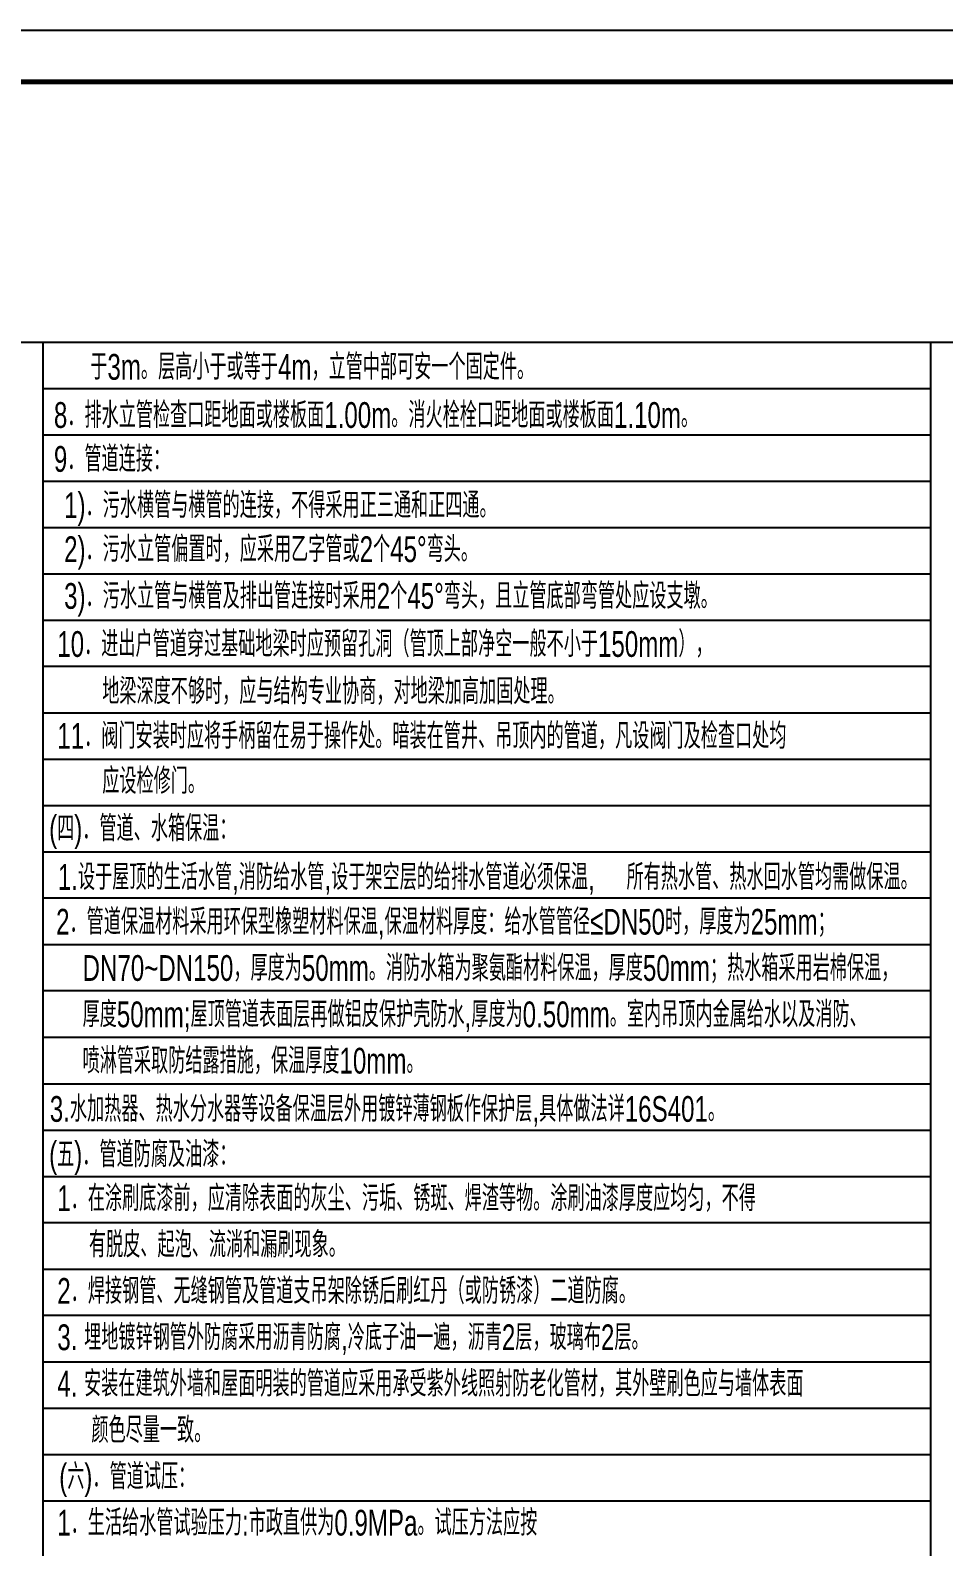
# Model space of a CAD drawing. Extents: x -216126 to 1846968, y -229642 to 543368.
# Drawn here: x 411165 to 428894, y 448188 to 477628 of the extents above; entities that cross this region are included whole.
import ezdxf

# ---------------------------------------------------------------- set-up
doc = ezdxf.new("R2010")
doc.units = 0
doc.header["$LTSCALE"] = 1000
doc.header["$MEASUREMENT"] = 0
for name, color, linetype in [('JZ_0', 7, 'Continuous'), ('JZ_TEXT', 4, 'Continuous'), ('S_WALL', 9, 'Continuous'), ('TK', 4, 'Continuous')]:
    doc.layers.add(name, color=color, linetype=linetype)
doc.styles.add('DXF', font='ros.shx', dxfattribs={"width": 0.7, "bigfont": 'hzs.shx'})

# ---------------------------------------------------------------- blocks, each defined once
blk = doc.blocks.new('GeYuanFrame_38537115', base_point=(20.09, 4.53))
at = {"layer": 'TK'}
blk.add_lwpolyline([(20.09, 4.53), (20.09, 598.53), (861.09, 598.53), (861.09, 4.53)], close=True, dxfattribs=at)
at = {"layer": 'TK', "const_width": 1}
blk.add_lwpolyline([(45.09, 588.53), (851.09, 588.53), (851.09, 14.53), (45.09, 14.53)], close=True, dxfattribs=at)

msp = doc.modelspace()

# ---------------------------------------------------------------- linework, layer by layer
at = {"layer": 'JZ_0', "color": 8}
for p, q in [((375946.2, 471577), (428645.5, 471577)), ((411412.5, 420277), (411412.5, 471577)), ((428645.5, 420277), (428645.5, 471577)), ((428645.5, 471577), (446378.6, 471577)), ((411412.5, 470677), (428645.5, 470677)), ((411412.5, 469777), (428645.5, 469777)), ((411412.5, 468877), (428645.5, 468877)), ((411412.5, 467977), (428645.5, 467977)), ((411412.5, 467077), (428645.5, 467077)), ((411412.5, 466177), (428645.5, 466177)), ((428645.5, 465277), (411412.5, 465277)), ((411412.5, 464377), (428645.5, 464377)), ((411412.5, 463477), (428645.5, 463477)), ((411412.5, 462577), (428645.5, 462577)), ((411412.5, 461677), (428645.5, 461677)), ((428645.5, 460777), (411412.5, 460777)), ((411412.5, 459877), (428645.5, 459877)), ((428645.5, 458977), (411412.5, 458977)), ((411412.5, 458077), (428645.5, 458077)), ((411412.5, 457177), (428645.5, 457177)), ((411412.5, 456277), (428645.5, 456277)), ((411412.5, 455377), (428645.5, 455377)), ((428645.5, 454477), (411412.5, 454477)), ((411412.5, 453577), (428645.5, 453577)), ((428645.5, 452677), (411412.5, 452677)), ((411412.5, 451777), (428645.5, 451777)), ((411412.5, 450877), (428645.5, 450877)), ((411412.5, 449977), (428645.5, 449977)), ((411412.5, 449077), (428645.5, 449077))]:
    msp.add_line(p, q, dxfattribs=at)

# ---------------------------------------------------------------- block references
at = {"layer": 'S_WALL', "xscale": 100, "yscale": 100, "zscale": 100}
msp.add_blockref('GeYuanFrame_38537115', (373449.5, 418228.2), dxfattribs=at)

# ---------------------------------------------------------------- texts
at = {"layer": 'JZ_TEXT', "style": 'DXF', "width": 0.7}
for s, p in [('于3m。层高小于或等于4m，立管中部可安一个固定件。', (412329, 470844.4)), ('8．排水立管检查口距地面或楼板面1.00m。消火栓栓口距地面或楼板面1.10m。', (411622.8, 469909.4)), ('9．管道连接：', (411622.8, 469056.7)), ('1)．污水横管与横管的连接，不得采用正三通和正四通。', (411821.2, 468157.8)), ('2)．污水立管偏置时，应采用乙字管或2个45%%d弯头。', (411821.2, 467304.7)), ('3)．污水立管与横管及排出管连接时采用2个45%%d弯头，且立管底部弯管处应设支墩。', (411821.2, 466396.5)), ('10．进出户管道穿过基础地梁时应预留孔洞（管顶上部净空一般不小于150mm），', (411688.3, 465463.4)), ('地梁深度不够时，应与结构专业协商，对地梁加高加固处理。', (412561.1, 464544.7)), ('11．阀门安装时应将手柄留在易于操作处。暗装在管井、吊顶内的管道，凡设阀门及检查口处均', (411688.3, 463679.1)), ('应设检修门。 ', (412561.1, 462804.7)), ('(四)．管道、水箱保温：', (411529.7, 461884)), ('1.设于屋顶的生活水管,消防给水管,设于架空层的给排水管道必须保温,', (411699.4, 460939)), ('所有热水管、热水回水管均需做保温。', (422738.2, 460939.9)), ('3.水加热器、热水分水器等设备保温层外用镀锌薄钢板作保护层,具体做法详16S401。', (411543.2, 456436.6)), ('(五)．管道防腐及油漆：', (411529.7, 455555.2)), ('1．在涂刷底漆前，应清除表面的灰尘、污垢、锈斑、焊渣等物。涂刷油漆厚度应均匀，不得', (411688.3, 454703.2)), ('有脱皮、起泡、流淌和漏刷现象。', (412303.2, 453803.2)), ('2．焊接钢管、无缝钢管及管道支吊架除锈后刷红丹（或防锈漆）二道防腐。', (411688.3, 452903.2)), ('3. 埋地镀锌钢管外防腐采用沥青防腐,冷底子油一遍，沥青2层，玻璃布2层。', (411688.3, 452003.2)), ('4. 安装在建筑外墙和屋面明装的管道应采用承受紫外线照射防老化管材，其外壁刷色应与墙体表面', (411688.3, 451103.2)), ('颜色尽量一致。', (412350.9, 450203.2)), ('(六)．管道试压：', (411725.2, 449300.7)), ('1．生活给水管试验压力:市政直供为0.9MPa。试压方法应按', (411688.3, 448403.2))]:
    msp.add_text(s, height=500, dxfattribs=at).set_placement(p)
at = {"layer": 'JZ_TEXT', "color": 4, "style": 'DXF', "width": 0.7}
for s, p in [('2．管道保温材料采用环保型橡塑材料保温,保温材料厚度：给水管管径≤DN50时，厚度为25mm；', (411665.6, 460071.3)), ('DN70~DN150，厚度为50mm。消防水箱为聚氨酯材料保温，厚度50mm；热水箱采用岩棉保温，', (412179, 459173.1)), ('厚度50mm;屋顶管道表面层再做铝皮保护壳防水,厚度为0.50mm。室内吊顶内金属给水以及消防、', (412179, 458273.1)), ('喷淋管采取防结露措施，保温厚度10mm。', (412179, 457373.1))]:
    msp.add_text(s, height=500, dxfattribs=at).set_placement(p)

doc.saveas('drawing.dxf')
